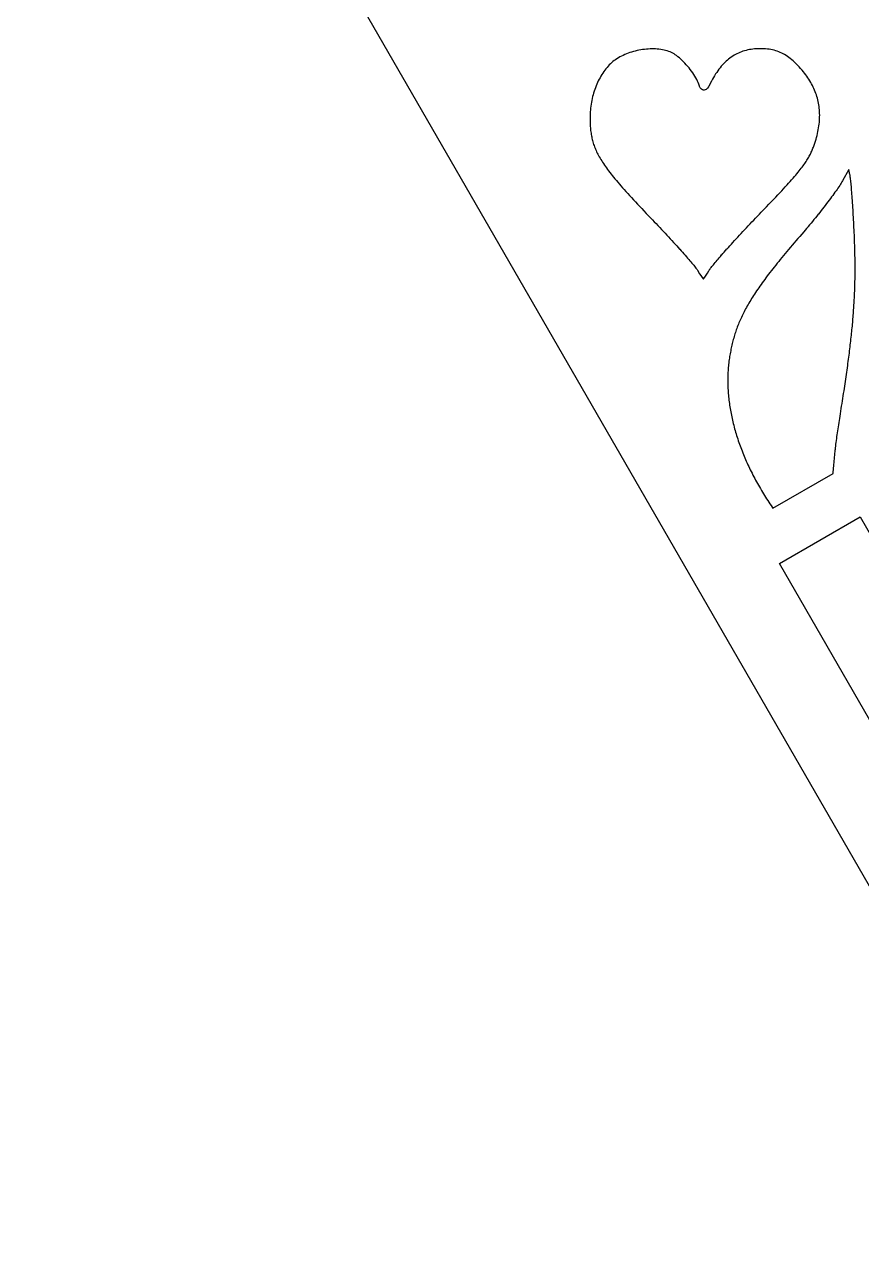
# Model space of a CAD drawing. Header units: millimetres. Extents: x 10 to 410, y 18 to 283.
# Drawn here: x 232 to 259.86, y 160.38 to 200.96 of the extents above; entities that cross this region are included whole.
import ezdxf

# ---------------------------------------------------------------- set-up
doc = ezdxf.new("R2010")
doc.units = ezdxf.units.MM
doc.layers.add('CUT', color=1, linetype='Continuous')

msp = doc.modelspace()

# ---------------------------------------------------------------- linework, layer by layer
at = {"layer": 'CUT'}
for points in [[(337, 160.3782), (372, 221), (337, 281.6218), (267, 281.6218), (232, 221), (267, 160.3782)], [(250.8597, 198.3077), (250.8505, 198.2439), (250.8427, 198.1796), (250.8363, 198.115), (250.8314, 198.0498), (250.8278, 197.9844), (250.8258, 197.9185), (250.8251, 197.8521), (250.8254, 197.8024), (250.8262, 197.7533), (250.8275, 197.705), (250.8292, 197.6576), (250.8315, 197.6109), (250.8344, 197.5649), (250.8378, 197.5198), (250.8419, 197.4751), (250.8466, 197.431), (250.8519, 197.3876), (250.8579, 197.3446), (250.8645, 197.302), (250.872, 197.26), (250.8802, 197.2181), (250.8891, 197.1767), (250.8988, 197.1355), (250.9093, 197.0945), (250.9208, 197.0536), (250.933, 197.0127), (250.9461, 196.9721), (250.9603, 196.9312), (250.9753, 196.8903), (250.9913, 196.8494), (251.0084, 196.8082), (251.0265, 196.7668), (251.0457, 196.7252), (251.0661, 196.6831), (251.0874, 196.6409), (251.1101, 196.5981), (251.1339, 196.5548), (251.1588, 196.5112), (251.1852, 196.467), (251.2129, 196.4221), (251.2418, 196.3766), (251.2721, 196.3304), (251.3037, 196.2836), (251.3367, 196.2359), (251.3712, 196.1875), (251.4072, 196.1382), (251.4446, 196.0881), (251.4836, 196.0369), (251.5241, 195.9848), (251.5661, 195.9319), (251.6098, 195.8777), (251.6551, 195.8225), (251.702, 195.7662), (251.7506, 195.7087), (251.8009, 195.6499), (251.8529, 195.5899), (251.9066, 195.5286), (251.9621, 195.466), (252.0194, 195.4021), (252.0785, 195.3366), (252.1395, 195.2697), (252.2023, 195.2013), (252.267, 195.1314), (252.3336, 195.0599), (252.4023, 194.9867), (252.4728, 194.9118), (252.5453, 194.8353), (252.6198, 194.7569), (252.6965, 194.6769), (252.7753, 194.5948), (252.838, 194.5294), (252.9005, 194.4642), (252.9008, 194.4639), (252.9628, 194.3987), (253.0244, 194.3339), (253.0245, 194.3338), (253.0857, 194.2692), (253.0859, 194.269), (253.1465, 194.2047), (253.1466, 194.2045), (253.2065, 194.1407), (253.2066, 194.1407), (253.2659, 194.0774), (253.266, 194.0773), (253.3246, 194.0146), (253.3248, 194.0144), (253.3825, 193.9522), (253.4394, 193.8909), (253.4396, 193.8907), (253.4955, 193.8301), (253.4957, 193.8299), (253.5506, 193.7701), (253.6045, 193.7113), (253.6046, 193.7111), (253.6574, 193.6533), (253.6576, 193.6532), (253.7092, 193.5965), (253.7094, 193.5963), (253.7597, 193.5407), (253.7598, 193.5405), (253.8088, 193.4861), (253.809, 193.486), (253.8567, 193.4328), (253.8568, 193.4326), (253.9031, 193.3807), (253.9479, 193.3304), (253.9482, 193.33), (253.9913, 193.2811), (253.9914, 193.281), (254.033, 193.2337), (254.0333, 193.2334), (254.0731, 193.1877), (254.0733, 193.1875), (254.1115, 193.1434), (254.1117, 193.1431), (254.148, 193.1009), (254.1483, 193.1005), (254.1827, 193.0601), (254.183, 193.0598), (254.2155, 193.0213), (254.2158, 193.0209), (254.2463, 192.9844), (254.2468, 192.9839), (254.2752, 192.9494), (254.2756, 192.9488), (254.3019, 192.9164), (254.3022, 192.9161), (254.3264, 192.886), (254.3273, 192.8849), (254.3491, 192.857), (254.3497, 192.8562), (254.3693, 192.8306), (254.3702, 192.8294), (254.3874, 192.8062), (254.3886, 192.8045), (254.4033, 192.7838), (254.4047, 192.7819), (254.417, 192.7637), (254.419, 192.7605), (254.4287, 192.7449), (254.4292, 192.7441), (254.474, 192.6705), (254.5174, 192.6044), (254.5582, 192.5467), (254.5944, 192.5), (254.5974, 192.4965), (254.6039, 192.5041), (254.6422, 192.5543), (254.6855, 192.6162), (254.7317, 192.6871), (254.7796, 192.7657), (254.7799, 192.7663), (254.7896, 192.782), (254.7916, 192.7851), (254.8038, 192.8033), (254.8051, 192.8052), (254.8196, 192.8258), (254.8209, 192.8276), (254.8378, 192.8505), (254.8388, 192.8517), (254.858, 192.8769), (254.8585, 192.8777), (254.8798, 192.9051), (254.8806, 192.906), (254.9042, 192.9356), (254.9046, 192.9361), (254.9302, 192.9678), (254.9307, 192.9685), (254.9584, 193.0022), (254.9587, 193.0025), (254.9883, 193.0382), (254.9887, 193.0387), (255.0203, 193.0763), (255.0207, 193.0768), (255.0542, 193.1162), (255.0545, 193.1165), (255.0898, 193.1577), (255.0899, 193.1578), (255.1269, 193.2008), (255.1272, 193.2012), (255.1659, 193.2457), (255.1661, 193.2459), (255.2065, 193.2921), (255.2067, 193.2924), (255.2487, 193.3401), (255.2489, 193.3403), (255.2924, 193.3894), (255.2926, 193.3896), (255.3376, 193.4402), (255.3377, 193.4404), (255.3841, 193.4923), (255.3844, 193.4925), (255.4322, 193.5456), (255.4323, 193.5457), (255.4814, 193.6001), (255.4815, 193.6003), (255.5318, 193.6558), (255.532, 193.656), (255.5835, 193.7125), (255.5836, 193.7126), (255.6364, 193.7703), (255.6901, 193.8289), (255.6902, 193.829), (255.7449, 193.8884), (255.745, 193.8886), (255.8007, 193.9489), (255.8009, 193.949), (255.8576, 194.0101), (255.8577, 194.0102), (255.9151, 194.0719), (255.9152, 194.0721), (255.9735, 194.1345), (255.9737, 194.1346), (256.0327, 194.1975), (256.0327, 194.1976), (256.0924, 194.2611), (256.0926, 194.2612), (256.1529, 194.3251), (256.153, 194.3253), (256.214, 194.3896), (256.2753, 194.4542), (256.2755, 194.4545), (256.3374, 194.5193), (256.3996, 194.5844), (256.3998, 194.5846), (256.4624, 194.6498), (256.4625, 194.6499), (256.5253, 194.7151), (256.613, 194.806), (256.6974, 194.8939), (256.7787, 194.9787), (256.8569, 195.0605), (256.9322, 195.1396), (257.0046, 195.2159), (257.0741, 195.2896), (257.1409, 195.3607), (257.2049, 195.4292), (257.2664, 195.4954), (257.3252, 195.5593), (257.3816, 195.6209), (257.4355, 195.6804), (257.4871, 195.7378), (257.5363, 195.7931), (257.5833, 195.8466), (257.628, 195.8982), (257.6708, 195.9481), (257.7114, 195.9964), (257.7501, 196.043), (257.7869, 196.0881), (257.8219, 196.1317), (257.855, 196.1741), (257.8864, 196.2152), (257.9164, 196.2552), (257.9446, 196.294), (257.9714, 196.3318), (257.9968, 196.3687), (258.0209, 196.4048), (258.0436, 196.44), (258.0651, 196.4747), (258.0856, 196.5089), (258.1051, 196.5424), (258.1234, 196.5756), (258.141, 196.6087), (258.1577, 196.6413), (258.1737, 196.6741), (258.189, 196.7069), (258.2037, 196.7397), (258.2179, 196.7727), (258.2316, 196.8061), (258.2449, 196.84), (258.258, 196.8742), (258.2823, 196.9414), (258.3052, 197.0079), (258.3265, 197.0739), (258.3463, 197.1394), (258.3647, 197.2042), (258.3815, 197.2684), (258.3968, 197.3322), (258.4107, 197.3954), (258.423, 197.4581), (258.4338, 197.5204), (258.4432, 197.5821), (258.4511, 197.6433), (258.4575, 197.704), (258.4624, 197.7641), (258.4659, 197.8238), (258.4679, 197.8829), (258.4684, 197.9417), (258.4674, 197.9999), (258.465, 198.0577), (258.4611, 198.1151), (258.4558, 198.172), (258.449, 198.2286), (258.4408, 198.2847), (258.431, 198.3403), (258.4198, 198.3956), (258.4071, 198.4507), (258.393, 198.5051), (258.3774, 198.5594), (258.3604, 198.6133), (258.3419, 198.6667), (258.3218, 198.7199), (258.3003, 198.7728), (258.2773, 198.8253), (258.2528, 198.8776), (258.2268, 198.9296), (258.1994, 198.9813), (258.1704, 199.0326), (258.1399, 199.0838), (258.1078, 199.1346), (258.0743, 199.1853), (258.0392, 199.2356), (258.0026, 199.2858), (257.9644, 199.3357), (257.9248, 199.3853), (257.8834, 199.4348), (257.8324, 199.4936), (257.782, 199.5495), (257.7323, 199.6026), (257.6832, 199.6526), (257.6345, 199.6999), (257.5865, 199.7442), (257.5386, 199.7859), (257.4909, 199.825), (257.4435, 199.8615), (257.3961, 199.8953), (257.3487, 199.9267), (257.301, 199.9559), (257.2532, 199.9827), (257.2048, 200.0073), (257.1561, 200.0297), (257.1065, 200.0501), (257.0563, 200.0685), (257.0052, 200.0849), (256.9529, 200.0993), (256.8994, 200.1121), (256.8446, 200.123), (256.7884, 200.132), (256.7305, 200.1394), (256.671, 200.1451), (256.6096, 200.1491), (256.5464, 200.1515), (256.4813, 200.1523), (256.4196, 200.1514), (256.3591, 200.1489), (256.2998, 200.1446), (256.2415, 200.1386), (256.1843, 200.1309), (256.1281, 200.1215), (256.0729, 200.1103), (256.0187, 200.0975), (255.9655, 200.083), (255.9133, 200.0667), (255.862, 200.0488), (255.8117, 200.0291), (255.7622, 200.0077), (255.7136, 199.9845), (255.6659, 199.9596), (255.6191, 199.933), (255.573, 199.9046), (255.5277, 199.8744), (255.4833, 199.8424), (255.4396, 199.8086), (255.3966, 199.7728), (255.3543, 199.7353), (255.3128, 199.696), (255.272, 199.6546), (255.2319, 199.6115), (255.1926, 199.5664), (255.154, 199.5193), (255.116, 199.4704), (255.0788, 199.4195), (255.0422, 199.3665), (255.0063, 199.3117), (254.9712, 199.2548), (254.9367, 199.1958), (254.9029, 199.135), (254.8694, 199.0713), (254.818, 198.973), (254.8163, 198.9698), (254.7752, 198.8977), (254.7701, 198.8897), (254.7371, 198.8427), (254.7198, 198.8238), (254.6928, 198.801), (254.6616, 198.7831), (254.6261, 198.7774), (254.6029, 198.7779), (254.5645, 198.7865), (254.5324, 198.8093), (254.5108, 198.8322), (254.4941, 198.8561), (254.472, 198.9003), (254.468, 198.9092), (254.4434, 198.9735), (254.4237, 199.0237), (254.4013, 199.0741), (254.3755, 199.1262), (254.3464, 199.1797), (254.3145, 199.2344), (254.2799, 199.2898), (254.2428, 199.3456), (254.2036, 199.4013), (254.1625, 199.4567), (254.1198, 199.5114), (254.0757, 199.5653), (254.0305, 199.6178), (253.9845, 199.6688), (253.938, 199.7176), (253.8912, 199.7644), (253.8445, 199.8085), (253.798, 199.8498), (253.7523, 199.8878), (253.7075, 199.9224), (253.6642, 199.953), (253.6225, 199.9795), (253.5828, 200.0018), (253.5384, 200.0235), (253.4917, 200.0435), (253.4431, 200.0619), (253.3928, 200.0785), (253.3413, 200.0933), (253.288, 200.1062), (253.2333, 200.1174), (253.1775, 200.1268), (253.1207, 200.1344), (253.0627, 200.1401), (253.0038, 200.1441), (252.9442, 200.1464), (252.8839, 200.1469), (252.823, 200.1456), (252.7617, 200.1427), (252.7003, 200.1381), (252.6386, 200.1317), (252.5766, 200.1237), (252.515, 200.114), (252.4533, 200.1027), (252.392, 200.0898), (252.3312, 200.0753), (252.2707, 200.0592), (252.2107, 200.0416), (252.1517, 200.0226), (252.0935, 200.002), (252.0362, 199.98), (251.98, 199.9565), (251.9251, 199.9317), (251.8715, 199.9054), (251.8191, 199.8779), (251.7685, 199.8491), (251.7193, 199.8189), (251.6719, 199.7877), (251.6266, 199.7552), (251.583, 199.7216), (251.5416, 199.6869), (251.5023, 199.6511), (251.4653, 199.6144), (251.4303, 199.5762), (251.3925, 199.5319), (251.3555, 199.486), (251.3196, 199.439), (251.285, 199.391), (251.2514, 199.3417), (251.219, 199.2916), (251.1879, 199.2404), (251.1578, 199.1881), (251.129, 199.135), (251.1014, 199.0809), (251.0751, 199.026), (251.0501, 198.9702), (251.0262, 198.9134), (251.0037, 198.856), (250.9824, 198.7977), (250.9624, 198.7387), (250.9437, 198.679), (250.9263, 198.6187), (250.9103, 198.5577), (250.8956, 198.4961), (250.8823, 198.4339), (250.8703, 198.371)], [(255.5419, 187.9083), (255.5541, 187.8521), (255.5668, 187.7958), (255.58, 187.7395), (255.5937, 187.683), (255.6081, 187.6264), (255.6228, 187.5698), (255.6381, 187.5132), (255.654, 187.4565), (255.6704, 187.3997), (255.6872, 187.343), (255.7047, 187.2861), (255.7226, 187.2292), (255.741, 187.1724), (255.76, 187.1154), (255.7795, 187.0584), (255.7994, 187.0015), (255.82, 186.9444), (255.841, 186.8873), (255.8625, 186.8303), (255.8846, 186.7733), (255.9071, 186.7161), (255.9301, 186.6591), (255.9537, 186.602), (255.9777, 186.5449), (256.0023, 186.4877), (256.0273, 186.4306), (256.0529, 186.3735), (256.0789, 186.3164), (256.1055, 186.2593), (256.1326, 186.2023), (256.1601, 186.1452), (256.1882, 186.0883), (256.2167, 186.0313), (256.2457, 185.9744), (256.2753, 185.9173), (256.3053, 185.8604), (256.3357, 185.8036), (256.3668, 185.7468), (256.3983, 185.69), (256.4303, 185.6333), (256.4627, 185.5765), (256.4956, 185.52), (256.529, 185.4635), (256.5629, 185.4069), (256.5972, 185.3505), (256.6322, 185.294), (256.6675, 185.2377), (256.7033, 185.1815), (256.7395, 185.1253), (256.7763, 185.0693), (256.8135, 185.0132), (256.8512, 184.9573), (256.8894, 184.9015), (256.914, 184.8659), (258.9176, 186.0227), (258.9178, 186.0267), (258.9179, 186.0272), (258.9222, 186.0875), (258.9222, 186.0877), (258.9266, 186.1479), (258.9266, 186.1482), (258.9312, 186.2082), (258.9312, 186.2086), (258.936, 186.2684), (258.9361, 186.2689), (258.9412, 186.3287), (258.9412, 186.3289), (258.9464, 186.3886), (258.9464, 186.3891), (258.9519, 186.4488), (258.952, 186.4491), (258.9577, 186.5089), (258.9577, 186.5092), (258.9636, 186.5691), (258.9636, 186.5694), (258.9697, 186.6294), (258.9698, 186.6299), (258.9762, 186.6901), (258.9762, 186.6904), (258.9828, 186.7508), (258.9828, 186.751), (258.9896, 186.8117), (258.9897, 186.8122), (258.9968, 186.8731), (258.9968, 186.8733), (259.0041, 186.9347), (259.0042, 186.9351), (259.0118, 186.9968), (259.0118, 186.997), (259.0196, 187.0592), (259.0196, 187.0596), (259.0277, 187.1222), (259.0278, 187.1224), (259.0361, 187.1856), (259.0361, 187.186), (259.0447, 187.2497), (259.0447, 187.25), (259.0536, 187.3144), (259.0537, 187.3146), (259.0628, 187.3796), (259.0628, 187.3799), (259.0722, 187.4456), (259.0722, 187.4458), (259.0819, 187.5123), (259.082, 187.5126), (259.092, 187.5799), (259.1022, 187.648), (259.1022, 187.6483), (259.1127, 187.7172), (259.1128, 187.7174), (259.1236, 187.7873), (259.1236, 187.7875), (259.1347, 187.8583), (259.1347, 187.8585), (259.1461, 187.9304), (259.1462, 187.9307), (259.158, 188.0034), (259.1723, 188.0927), (259.1865, 188.1809), (259.2003, 188.2681), (259.214, 188.3543), (259.2274, 188.4395), (259.2406, 188.5238), (259.2535, 188.6071), (259.2662, 188.6895), (259.2786, 188.7709), (259.2908, 188.8516), (259.3029, 188.9312), (259.3146, 189.01), (259.3262, 189.088), (259.3374, 189.1651), (259.3485, 189.2415), (259.3594, 189.317), (259.3701, 189.3917), (259.3805, 189.4656), (259.3906, 189.5389), (259.4006, 189.6114), (259.4104, 189.6831), (259.4199, 189.7541), (259.4292, 189.8245), (259.4383, 189.8941), (259.4472, 189.9631), (259.4559, 190.0314), (259.4644, 190.0991), (259.4725, 190.1663), (259.4806, 190.2328), (259.4884, 190.2987), (259.4961, 190.3641), (259.5034, 190.429), (259.5107, 190.4933), (259.5177, 190.557), (259.5246, 190.6203), (259.5311, 190.6831), (259.5376, 190.7454), (259.5438, 190.8072), (259.5498, 190.8687), (259.5556, 190.9298), (259.5613, 190.9903), (259.5667, 191.0505), (259.572, 191.1104), (259.577, 191.1699), (259.5819, 191.2291), (259.5866, 191.2879), (259.5911, 191.3465), (259.5955, 191.4047), (259.5995, 191.4626), (259.6035, 191.5203), (259.6073, 191.5778), (259.6109, 191.6351), (259.6144, 191.692), (259.6176, 191.7488), (259.6206, 191.8055), (259.6235, 191.862), (259.6263, 191.9185), (259.6289, 191.9746), (259.6313, 192.0307), (259.6335, 192.0866), (259.6356, 192.1426), (259.6391, 192.2542), (259.6406, 192.31), (259.642, 192.3658), (259.6433, 192.4216), (259.6444, 192.4773), (259.6453, 192.5331), (259.6461, 192.589), (259.6467, 192.6449), (259.6471, 192.7009), (259.6474, 192.757), (259.6476, 192.8133), (259.6476, 192.8695), (259.6474, 192.9261), (259.6471, 192.9827), (259.6466, 193.0395), (259.646, 193.0967), (259.6453, 193.1539), (259.6444, 193.2114), (259.6434, 193.269), (259.6422, 193.327), (259.6409, 193.3853), (259.6395, 193.4439), (259.6379, 193.5026), (259.6362, 193.5618), (259.6344, 193.6212), (259.6324, 193.6812), (259.6303, 193.7414), (259.628, 193.802), (259.6257, 193.8631), (259.6221, 193.9497), (259.6184, 194.0365), (259.6145, 194.1231), (259.6104, 194.2094), (259.6062, 194.2955), (259.6019, 194.381), (259.5975, 194.4658), (259.593, 194.5498), (259.5883, 194.6328), (259.5836, 194.7148), (259.5787, 194.7956), (259.5738, 194.875), (259.5688, 194.953), (259.5637, 195.0294), (259.5586, 195.104), (259.5536, 195.1767), (259.5484, 195.2473), (259.5432, 195.3158), (259.538, 195.382), (259.5328, 195.4457), (259.5277, 195.5069), (259.5225, 195.5654), (259.5174, 195.6209), (259.5124, 195.6734), (259.5074, 195.7228), (259.5025, 195.7686), (259.4976, 195.8113), (259.4929, 195.8504), (259.4883, 195.8852), (259.4838, 195.9162), (259.4796, 195.9427), (259.4755, 195.9653), (259.4425, 196.1333), (259.2265, 195.7553), (259.226, 195.7545), (259.2069, 195.7218), (259.206, 195.7202), (259.1847, 195.6852), (259.1841, 195.6842), (259.1608, 195.6469), (259.1601, 195.6458), (259.1347, 195.6063), (259.1342, 195.6055), (259.107, 195.5641), (259.1063, 195.5631), (259.0771, 195.5198), (259.0768, 195.5194), (259.046, 195.4742), (259.0455, 195.4733), (259.0129, 195.4265), (259.0126, 195.4262), (258.9785, 195.3777), (258.9781, 195.3771), (258.9425, 195.3272), (258.9421, 195.3267), (258.905, 195.2754), (258.9048, 195.2751), (258.8665, 195.2226), (258.8661, 195.2221), (258.8264, 195.1684), (258.8262, 195.1681), (258.7854, 195.1133), (258.785, 195.1128), (258.743, 195.0571), (258.7428, 195.0568), (258.6999, 195.0003), (258.6997, 195), (258.6558, 194.9427), (258.6556, 194.9424), (258.6109, 194.8845), (258.6106, 194.8841), (258.5651, 194.8257), (258.5648, 194.8254), (258.5186, 194.7666), (258.5184, 194.7663), (258.4716, 194.7072), (258.4713, 194.7069), (258.4239, 194.6476), (258.4238, 194.6474), (258.3761, 194.588), (258.3758, 194.5876), (258.3276, 194.5282), (258.3273, 194.5279), (258.2789, 194.4687), (258.2787, 194.4684), (258.2301, 194.4094), (258.2298, 194.4091), (258.1811, 194.3505), (258.1809, 194.3502), (258.1322, 194.292), (258.1319, 194.2917), (258.0832, 194.234), (258.0829, 194.2336), (258.0343, 194.1766), (258.034, 194.1763), (257.9857, 194.1201), (257.9854, 194.1197), (257.9372, 194.0643), (257.8703, 193.9875), (257.8046, 193.9118), (257.74, 193.8371), (257.6767, 193.7636), (257.6145, 193.691), (257.5535, 193.6193), (257.4937, 193.5487), (257.4348, 193.479), (257.3772, 193.4103), (257.3207, 193.3425), (257.2653, 193.2755), (257.2109, 193.2095), (257.1576, 193.1443), (257.1055, 193.08), (257.0543, 193.0165), (257.0042, 192.9538), (256.9551, 192.8919), (256.9071, 192.8308), (256.86, 192.7704), (256.814, 192.7108), (256.769, 192.6519), (256.7249, 192.5936), (256.6818, 192.5361), (256.6396, 192.4792), (256.5984, 192.4229), (256.558, 192.3673), (256.5187, 192.3124), (256.4804, 192.258), (256.4427, 192.2041), (256.4061, 192.1508), (256.3704, 192.098), (256.3354, 192.0457), (256.3013, 191.9939), (256.2681, 191.9427), (256.2358, 191.8918), (256.2042, 191.8414), (256.1735, 191.7915), (256.1435, 191.7418), (256.1143, 191.6927), (256.086, 191.6438), (256.0583, 191.5953), (256.0314, 191.5472), (256.0053, 191.4992), (255.9798, 191.4517), (255.9552, 191.4045), (255.9312, 191.3573), (255.9078, 191.3105), (255.8853, 191.2639), (255.8633, 191.2174), (255.842, 191.1712), (255.8214, 191.125), (255.8013, 191.079), (255.7819, 191.0332), (255.7631, 190.9873), (255.7449, 190.9416), (255.7273, 190.896), (255.7103, 190.8502), (255.6938, 190.8046), (255.6779, 190.7589), (255.6624, 190.7131), (255.6476, 190.6675), (255.6333, 190.6216), (255.6194, 190.5756), (255.6061, 190.5296), (255.5932, 190.4835), (255.5809, 190.4371), (255.5689, 190.3905), (255.5573, 190.3438), (255.5464, 190.2969), (255.5357, 190.2496), (255.5255, 190.2021), (255.5157, 190.1545), (255.5063, 190.1065), (255.4973, 190.058), (255.4886, 190.0093), (255.4803, 189.9602), (255.4724, 189.9108), (255.4648, 189.8609), (255.4575, 189.8106), (255.4505, 189.7587), (255.4441, 189.7067), (255.4382, 189.6542), (255.4328, 189.6017), (255.4281, 189.5492), (255.4239, 189.4964), (255.4203, 189.4435), (255.4173, 189.3904), (255.4147, 189.3371), (255.4128, 189.2837), (255.4114, 189.2302), (255.4105, 189.1764), (255.4102, 189.1227), (255.4105, 189.0687), (255.4113, 189.0145), (255.4127, 188.9604), (255.4146, 188.906), (255.4171, 188.8513), (255.42, 188.7968), (255.4237, 188.7421), (255.4277, 188.6872), (255.4324, 188.6323), (255.4376, 188.5771), (255.4433, 188.5219), (255.4496, 188.4666), (255.4564, 188.4113), (255.4638, 188.3557), (255.4716, 188.3001), (255.4801, 188.2444), (255.4891, 188.1887), (255.4986, 188.1329), (255.5087, 188.0768), (255.5192, 188.0208), (255.5303, 187.9646)], [(263.8673, 177.5644), (261.1827, 176.0144), (257.1327, 183.0292), (259.8173, 184.5792)]]:
    msp.add_lwpolyline(points, close=True, dxfattribs=at)

doc.saveas('drawing.dxf')
